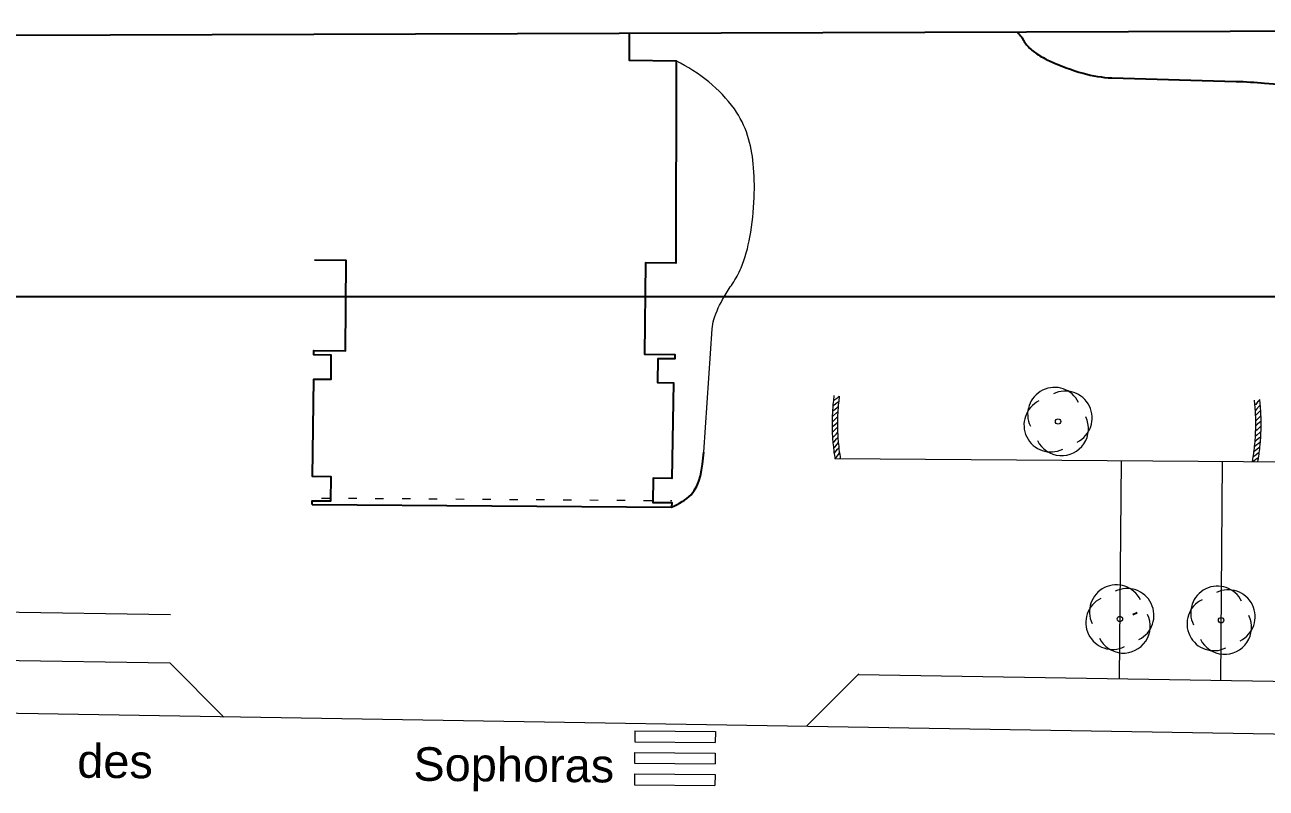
# Model space of a CAD drawing. Extents: x 996 to 1166918, y 537 to 295728.
# Drawn here: x 1091.48 to 1137.7, y 715.67 to 744.08 of the extents above; entities that cross this region are included whole.
import ezdxf

# ---------------------------------------------------------------- set-up
doc = ezdxf.new("R2010")
doc.units = 0
doc.header["$MEASUREMENT"] = 0
doc.linetypes.add('CONTINU', pattern=[0])
doc.layers.get('0').update_dxf_attribs({"linetype": 'CONTINUOUS', "lineweight": 0})
doc.layers.get('DEFPOINTS').update_dxf_attribs({"color": 6, "linetype": 'CONTINUOUS'})
for name, color, linetype in [('BATIMENT', 7, 'CONTINU'), ('CHEMIN', 254, 'CONTINUOUS'), ('RUE', 7, 'CONTINU'), ('TEXTE', 7, 'CONTINUOUS')]:
    doc.layers.add(name, color=color, linetype=linetype)
doc.layers.add('CF-TOPO-VEGETATION', color=94, linetype='CONTINUOUS', lineweight=0)
doc.layers.add('DIVERS', color=7, linetype='CONTINU', lineweight=5)
doc.layers.add('Fenêtre flottante', color=7, linetype='CONTINUOUS', plot=False)
doc.styles.get("Standard").update_dxf_attribs({"font": 'arial.ttf'})

# ---------------------------------------------------------------- blocks, each defined once
blk = doc.blocks.new('cf30arbre20')
blk.add_circle((0, 0), 0.1)
for centre, start, end in [((-0.3, 0), 90, 270), ((0, 0.3), 0, 180), ((0.3, 0), 270, 90), ((0, -0.3), 180, 0)]:
    blk.add_arc(centre, 1, start, end)

msp = doc.modelspace()

# ---------------------------------------------------------------- linework, layer by layer
for p, q in [((1132.238, 719.742), (1132.307, 727.854)), ((1136.007, 719.679), (1136.076, 727.826)), ((1050.455, 722.897), (1096.907, 722.127)), ((1056.575, 720.995), (1096.877, 720.328)), ((1120.583, 717.972), (1122.53, 719.919)), ((1122.514, 719.903), (1151.344, 719.425)), ((1046.51, 719.199), (1158.65, 717.341)), ((1114.191, 717.795), (1114.188, 717.395)), ((1114.191, 717.795), (1117.191, 717.77)), ((1117.191, 717.77), (1117.188, 717.37)), ((1114.188, 717.395), (1117.188, 717.37)), ((1114.185, 716.995), (1114.181, 716.595)), ((1114.185, 716.995), (1117.185, 716.97)), ((1117.185, 716.97), (1117.181, 716.57)), ((1114.181, 716.595), (1117.181, 716.57)), ((1114.178, 716.195), (1114.174, 715.795)), ((1114.178, 716.195), (1117.178, 716.17)), ((1117.178, 716.17), (1117.174, 715.77)), ((1114.174, 715.795), (1117.174, 715.77))]:
    msp.add_line(p, q)
for points in [[(1121.64, 727.932), (1143.614, 727.771)], [(1096.877, 720.328), (1098.892, 718.313)]]:
    msp.add_lwpolyline(points)
at = {"layer": 'BATIMENT'}
for points in [[(1113.978, 743.792), (1113.976, 742.757), (1115.726, 742.738), (1115.715, 735.201), (1114.585, 735.213), (1114.548, 731.814), (1115.677, 731.801), (1115.676, 731.641), (1115.047, 731.647), (1115.039, 730.764), (1115.625, 730.758), (1115.574, 727.193), (1114.874, 727.201), (1114.864, 726.301), (1115.564, 726.293), (1115.562, 726.121)], [(1113.978, 743.792), (1113.976, 742.757), (1115.726, 742.738), (1115.715, 735.201), (1114.585, 735.213), (1114.548, 731.814), (1115.677, 731.801), (1115.676, 731.641), (1115.047, 731.647), (1115.039, 730.764), (1115.625, 730.758), (1115.574, 727.193), (1114.874, 727.201), (1114.864, 726.301), (1115.564, 726.293), (1115.562, 726.121)], [(1102.182, 726.219), (1102.176, 726.363), (1102.876, 726.355), (1102.886, 727.255), (1102.186, 727.263), (1102.245, 730.895), (1102.885, 730.885), (1102.884, 731.786), (1102.244, 731.797), (1102.244, 731.957), (1103.414, 731.938), (1103.441, 735.302), (1102.271, 735.321)], [(1102.182, 726.219), (1102.176, 726.363), (1102.876, 726.355), (1102.886, 727.255), (1102.186, 727.263), (1102.245, 730.895), (1102.885, 730.885), (1102.884, 731.786), (1102.244, 731.797), (1102.244, 731.957), (1103.414, 731.938), (1103.441, 735.302), (1102.271, 735.321)], [(1102.182, 726.219), (1115.562, 726.121)], [(1102.182, 726.219), (1115.562, 726.121)]]:
    msp.add_lwpolyline(points, dxfattribs=at)
at = {"layer": 'CHEMIN'}
msp.add_line((1132.73, 722.125), (1132.899, 722.204), dxfattribs=at)
msp.add_spline([(1115.562, 726.121), (1116.285, 726.589), (1116.76, 728.168)], degree=3, dxfattribs=at)
at = {"layer": 'DEFPOINTS', "ltscale": 0.05}
msp.add_lwpolyline([(1019.011, 571.758), (1208.811, 571.758), (1208.811, 733.958), (1019.011, 733.958)], close=True, dxfattribs=at)
at = {"layer": 'DIVERS'}
msp.add_lwpolyline([(1116.76, 728.168), (1117.071, 732.758, -0.052068), (1117.135, 733.107, -0.061354), (1117.513, 733.948, -0.019141), (1117.827, 734.441, 0.050995), (1118.144, 735.03, 0.053611), (1118.475, 736.18, 0.034902), (1118.631, 737.65, 0.037049), (1118.6, 738.907, 0.050765), (1118.388, 739.957, 0.082107), (1117.897, 740.946, 0.061389), (1116.941, 741.955, 0.056866), (1115.726, 742.738)], format="xyb", dxfattribs=at)
for points in [[(1121.606, 730.279), (1121.6, 730.23), (1121.588, 730.133), (1121.582, 730.084), (1121.637, 730.127), (1121.749, 730.212), (1121.804, 730.253), (1121.798, 730.205), (1121.786, 730.11), (1121.781, 730.062)], [(1121.606, 730.279), (1121.6, 730.23), (1121.588, 730.133), (1121.582, 730.084), (1121.637, 730.127), (1121.749, 730.212), (1121.804, 730.253), (1121.798, 730.205), (1121.786, 730.11), (1121.781, 730.062)], [(1121.564, 729.887), (1121.559, 729.838), (1121.552, 729.739), (1121.55, 729.69), (1121.602, 729.736), (1121.709, 729.827), (1121.763, 729.87), (1121.759, 729.822), (1121.752, 729.726), (1121.749, 729.678)], [(1121.564, 729.887), (1121.559, 729.838), (1121.552, 729.739), (1121.55, 729.69), (1121.602, 729.736), (1121.709, 729.827), (1121.763, 729.87), (1121.759, 729.822), (1121.752, 729.726), (1121.749, 729.678)], [(1121.582, 730.084), (1121.577, 730.034), (1121.568, 729.936), (1121.564, 729.887), (1121.618, 729.932), (1121.726, 730.019), (1121.781, 730.062), (1121.776, 730.014), (1121.767, 729.918), (1121.763, 729.87)], [(1121.582, 730.084), (1121.577, 730.034), (1121.568, 729.936), (1121.564, 729.887), (1121.618, 729.932), (1121.726, 730.019), (1121.781, 730.062), (1121.776, 730.014), (1121.767, 729.918), (1121.763, 729.87)], [(1137.478, 729.936), (1137.475, 729.967), (1137.469, 730.028), (1137.466, 730.059), (1137.458, 730.133), (1137.441, 730.112), (1137.408, 730.072), (1137.391, 730.052), (1137.364, 730.018), (1137.307, 729.951), (1137.279, 729.918), (1137.276, 729.948), (1137.27, 730.008), (1137.267, 730.038), (1137.259, 730.11)], [(1137.478, 729.936), (1137.475, 729.967), (1137.469, 730.028), (1137.466, 730.059), (1137.458, 730.133), (1137.441, 730.112), (1137.408, 730.072), (1137.391, 730.052), (1137.364, 730.018), (1137.307, 729.951), (1137.279, 729.918), (1137.276, 729.948), (1137.27, 730.008), (1137.267, 730.038), (1137.259, 730.11)], [(1137.493, 729.739), (1137.49, 729.788), (1137.482, 729.887), (1137.478, 729.936), (1137.432, 729.882), (1137.34, 729.777), (1137.293, 729.726), (1137.29, 729.774), (1137.283, 729.87), (1137.279, 729.918)], [(1137.493, 729.739), (1137.49, 729.788), (1137.482, 729.887), (1137.478, 729.936), (1137.432, 729.882), (1137.34, 729.777), (1137.293, 729.726), (1137.29, 729.774), (1137.283, 729.87), (1137.279, 729.918)], [(1121.54, 729.493), (1121.538, 729.389), (1121.536, 729.294), (1121.56, 729.318), (1121.608, 729.364), (1121.633, 729.387), (1121.66, 729.412), (1121.713, 729.461), (1121.74, 729.486), (1121.737, 729.385), (1121.736, 729.293)], [(1121.54, 729.493), (1121.538, 729.389), (1121.536, 729.294), (1121.56, 729.318), (1121.608, 729.364), (1121.633, 729.387), (1121.66, 729.412), (1121.713, 729.461), (1121.74, 729.486), (1121.737, 729.385), (1121.736, 729.293)], [(1121.536, 729.294), (1121.536, 729.245), (1121.536, 729.146), (1121.537, 729.097), (1121.586, 729.147), (1121.686, 729.245), (1121.736, 729.293), (1121.736, 729.244), (1121.736, 729.148), (1121.737, 729.1)], [(1121.536, 729.294), (1121.536, 729.245), (1121.536, 729.146), (1121.537, 729.097), (1121.586, 729.147), (1121.686, 729.245), (1121.736, 729.293), (1121.736, 729.244), (1121.736, 729.148), (1121.737, 729.1)], [(1121.55, 729.69), (1121.547, 729.641), (1121.542, 729.542), (1121.54, 729.493), (1121.592, 729.54), (1121.696, 729.633), (1121.749, 729.678), (1121.746, 729.63), (1121.742, 729.534), (1121.74, 729.486)], [(1121.55, 729.69), (1121.547, 729.641), (1121.542, 729.542), (1121.54, 729.493), (1121.592, 729.54), (1121.696, 729.633), (1121.749, 729.678), (1121.746, 729.63), (1121.742, 729.534), (1121.74, 729.486)], [(1137.503, 729.542), (1137.501, 729.591), (1137.496, 729.689), (1137.493, 729.739), (1137.446, 729.686), (1137.352, 729.584), (1137.304, 729.534), (1137.302, 729.582), (1137.297, 729.678), (1137.293, 729.726)], [(1137.503, 729.542), (1137.501, 729.591), (1137.496, 729.689), (1137.493, 729.739), (1137.446, 729.686), (1137.352, 729.584), (1137.304, 729.534), (1137.302, 729.582), (1137.297, 729.678), (1137.293, 729.726)], [(1137.509, 729.344), (1137.508, 729.394), (1137.505, 729.492), (1137.503, 729.542), (1137.455, 729.49), (1137.358, 729.39), (1137.309, 729.341), (1137.308, 729.389), (1137.306, 729.485), (1137.304, 729.534)], [(1137.509, 729.344), (1137.508, 729.394), (1137.505, 729.492), (1137.503, 729.542), (1137.455, 729.49), (1137.358, 729.39), (1137.309, 729.341), (1137.308, 729.389), (1137.306, 729.485), (1137.304, 729.534)], [(1137.51, 729.147), (1137.51, 729.196), (1137.51, 729.295), (1137.509, 729.344), (1137.46, 729.294), (1137.36, 729.197), (1137.309, 729.149), (1137.31, 729.197), (1137.31, 729.293), (1137.309, 729.341)], [(1137.51, 729.147), (1137.51, 729.196), (1137.51, 729.295), (1137.509, 729.344), (1137.46, 729.294), (1137.36, 729.197), (1137.309, 729.149), (1137.31, 729.197), (1137.31, 729.293), (1137.309, 729.341)], [(1121.537, 729.097), (1121.537, 729.047), (1121.54, 728.949), (1121.542, 728.899), (1121.59, 728.951), (1121.687, 729.051), (1121.737, 729.1), (1121.737, 729.052), (1121.74, 728.955), (1121.742, 728.907)], [(1121.537, 729.097), (1121.537, 729.047), (1121.54, 728.949), (1121.542, 728.899), (1121.59, 728.951), (1121.687, 729.051), (1121.737, 729.1), (1121.737, 729.052), (1121.74, 728.955), (1121.742, 728.907)], [(1121.542, 728.899), (1121.544, 728.85), (1121.549, 728.751), (1121.553, 728.702), (1121.599, 728.755), (1121.694, 728.857), (1121.742, 728.907), (1121.744, 728.859), (1121.749, 728.763), (1121.752, 728.715)], [(1121.542, 728.899), (1121.544, 728.85), (1121.549, 728.751), (1121.553, 728.702), (1121.599, 728.755), (1121.694, 728.857), (1121.742, 728.907), (1121.744, 728.859), (1121.749, 728.763), (1121.752, 728.715)], [(1137.496, 728.752), (1137.499, 728.802), (1137.503, 728.9), (1137.505, 728.95), (1137.454, 728.902), (1137.349, 728.809), (1137.296, 728.764), (1137.299, 728.812), (1137.304, 728.908), (1137.305, 728.957)], [(1137.496, 728.752), (1137.499, 728.802), (1137.503, 728.9), (1137.505, 728.95), (1137.454, 728.902), (1137.349, 728.809), (1137.296, 728.764), (1137.299, 728.812), (1137.304, 728.908), (1137.305, 728.957)], [(1137.505, 728.95), (1137.507, 728.999), (1137.509, 729.098), (1137.51, 729.147), (1137.459, 729.098), (1137.357, 729.003), (1137.305, 728.957), (1137.307, 729.005), (1137.309, 729.101), (1137.309, 729.149)], [(1137.505, 728.95), (1137.507, 728.999), (1137.509, 729.098), (1137.51, 729.147), (1137.459, 729.098), (1137.357, 729.003), (1137.305, 728.957), (1137.307, 729.005), (1137.309, 729.101), (1137.309, 729.149)], [(1121.553, 728.702), (1121.556, 728.653), (1121.563, 728.555), (1121.568, 728.505), (1121.613, 728.559), (1121.705, 728.664), (1121.752, 728.715), (1121.755, 728.667), (1121.763, 728.571), (1121.767, 728.523)], [(1121.553, 728.702), (1121.556, 728.653), (1121.563, 728.555), (1121.568, 728.505), (1121.613, 728.559), (1121.705, 728.664), (1121.752, 728.715), (1121.755, 728.667), (1121.763, 728.571), (1121.767, 728.523)], [(1121.568, 728.505), (1121.572, 728.456), (1121.582, 728.358), (1121.588, 728.309), (1121.632, 728.364), (1121.721, 728.471), (1121.767, 728.523), (1121.771, 728.476), (1121.781, 728.38), (1121.787, 728.332)], [(1121.568, 728.505), (1121.572, 728.456), (1121.582, 728.358), (1121.588, 728.309), (1121.632, 728.364), (1121.721, 728.471), (1121.767, 728.523), (1121.771, 728.476), (1121.781, 728.38), (1121.787, 728.332)], [(1137.439, 728.162), (1137.446, 728.211), (1137.458, 728.309), (1137.463, 728.358), (1137.408, 728.315), (1137.297, 728.23), (1137.241, 728.189), (1137.247, 728.236), (1137.259, 728.332), (1137.264, 728.38)], [(1137.439, 728.162), (1137.446, 728.211), (1137.458, 728.309), (1137.463, 728.358), (1137.408, 728.315), (1137.297, 728.23), (1137.241, 728.189), (1137.247, 728.236), (1137.259, 728.332), (1137.264, 728.38)], [(1137.463, 728.358), (1137.473, 728.456), (1137.482, 728.555), (1137.455, 728.533), (1137.401, 728.488), (1137.374, 728.466), (1137.346, 728.444), (1137.292, 728.401), (1137.264, 728.38), (1137.267, 728.404), (1137.272, 728.452), (1137.274, 728.475), (1137.283, 728.572)], [(1137.463, 728.358), (1137.473, 728.456), (1137.482, 728.555), (1137.455, 728.533), (1137.401, 728.488), (1137.374, 728.466), (1137.346, 728.444), (1137.292, 728.401), (1137.264, 728.38), (1137.267, 728.404), (1137.272, 728.452), (1137.274, 728.475), (1137.283, 728.572)], [(1137.482, 728.555), (1137.486, 728.604), (1137.493, 728.703), (1137.496, 728.752), (1137.443, 728.706), (1137.336, 728.616), (1137.283, 728.572), (1137.287, 728.62), (1137.294, 728.716), (1137.296, 728.764)], [(1137.482, 728.555), (1137.486, 728.604), (1137.493, 728.703), (1137.496, 728.752), (1137.443, 728.706), (1137.336, 728.616), (1137.283, 728.572), (1137.287, 728.62), (1137.294, 728.716), (1137.296, 728.764)], [(1121.588, 728.309), (1121.594, 728.26), (1121.606, 728.162), (1121.613, 728.113), (1121.655, 728.169), (1121.742, 728.279), (1121.787, 728.332), (1121.792, 728.284), (1121.804, 728.189), (1121.811, 728.141)], [(1121.588, 728.309), (1121.594, 728.26), (1121.606, 728.162), (1121.613, 728.113), (1121.655, 728.169), (1121.742, 728.279), (1121.787, 728.332), (1121.792, 728.284), (1121.804, 728.189), (1121.811, 728.141)], [(1121.613, 728.113), (1121.62, 728.064), (1121.635, 727.967), (1121.64, 727.932)], [(1121.613, 728.113), (1121.62, 728.064), (1121.635, 727.967), (1121.64, 727.932)], [(1121.653, 727.932), (1121.684, 727.975), (1121.768, 728.086), (1121.811, 728.141), (1121.818, 728.093), (1121.832, 727.998), (1121.84, 727.95)], [(1121.653, 727.932), (1121.684, 727.975), (1121.768, 728.086), (1121.811, 728.141), (1121.818, 728.093), (1121.832, 727.998), (1121.84, 727.95)], [(1121.825, 727.931), (1121.84, 727.95), (1121.843, 727.93)], [(1121.825, 727.931), (1121.84, 727.95), (1121.843, 727.93)], [(1137.183, 727.818), (1137.185, 727.832), (1137.194, 727.879), (1137.198, 727.903), (1137.202, 727.927), (1137.21, 727.974), (1137.213, 727.998)], [(1137.183, 727.818), (1137.185, 727.832), (1137.194, 727.879), (1137.198, 727.903), (1137.202, 727.927), (1137.21, 727.974), (1137.213, 727.998)], [(1137.385, 727.817), (1137.39, 727.845), (1137.395, 727.869), (1137.399, 727.893), (1137.407, 727.942), (1137.411, 727.967), (1137.382, 727.946), (1137.325, 727.906), (1137.296, 727.886), (1137.267, 727.866), (1137.21, 727.827), (1137.196, 727.818)], [(1137.385, 727.817), (1137.39, 727.845), (1137.395, 727.869), (1137.399, 727.893), (1137.407, 727.942), (1137.411, 727.967), (1137.382, 727.946), (1137.325, 727.906), (1137.296, 727.886), (1137.267, 727.866), (1137.21, 727.827), (1137.196, 727.818)], [(1137.411, 727.967), (1137.418, 728.015), (1137.433, 728.113), (1137.439, 728.162), (1137.383, 728.12), (1137.27, 728.038), (1137.213, 727.998), (1137.221, 728.046), (1137.235, 728.141), (1137.241, 728.189)], [(1137.411, 727.967), (1137.418, 728.015), (1137.433, 728.113), (1137.439, 728.162), (1137.383, 728.12), (1137.27, 728.038), (1137.213, 727.998), (1137.221, 728.046), (1137.235, 728.141), (1137.241, 728.189)], [(1102.527, 726.466), (1102.839, 726.464)], [(1103.526, 726.459), (1103.838, 726.457)], [(1104.525, 726.452), (1104.838, 726.449)], [(1105.524, 726.444), (1105.837, 726.442)], [(1106.524, 726.437), (1106.836, 726.435)], [(1107.523, 726.43), (1107.835, 726.428)], [(1108.522, 726.422), (1108.834, 726.42)], [(1109.521, 726.415), (1109.833, 726.413)], [(1110.52, 726.408), (1110.833, 726.406)], [(1111.519, 726.4), (1111.832, 726.398)], [(1112.519, 726.393), (1112.831, 726.391)], [(1113.518, 726.386), (1113.83, 726.384)], [(1114.517, 726.379), (1114.829, 726.376)], [(1115.516, 726.371), (1115.564, 726.371)]]:
    msp.add_lwpolyline(points, dxfattribs=at)
at = {"layer": 'Fenêtre flottante', "ltscale": 0.05}
msp.add_lwpolyline([(996.084, 743.381), (1208.386, 744.076), (1208.955, 570.356), (996.654, 569.66)], close=True, dxfattribs=at)
at = {"layer": 'RUE'}
msp.add_lwpolyline([(1128.45, 743.792, 0.050966), (1128.585, 743.636, 0.077255), (1128.809, 743.297, 0.060575), (1129.159, 742.996, 0.043738), (1129.634, 742.734, 0.039119), (1130.886, 742.273, 0.059715), (1131.953, 742.101), (1136.576, 741.973, -0.014727), (1137.64, 741.909, -0.009507), (1138.956, 741.767, -0.056029), (1139.831, 741.564, -0.071886), (1140.53, 741.195, -0.079893), (1141.054, 740.66, -0.041252), (1141.667, 739.611, -0.05996), (1142.558, 736.974, -0.045418), (1142.691, 735.8), (1142.806, 727.777)], format="xyb", dxfattribs=at)

# ---------------------------------------------------------------- block references
at = {"layer": 'CF-TOPO-VEGETATION', "lineweight": 0, "rotation": 296.1877314899974}
for p in [(1129.948, 729.313), (1132.25, 721.964), (1136.018, 721.917)]:
    msp.add_blockref('cf30arbre20', p, dxfattribs=at)

# ---------------------------------------------------------------- texts
at = {"layer": 'TEXTE'}
msp.add_text('Rue                    des                    Sophoras', height=1.24997, rotation=359.4838, dxfattribs=at).set_placement((1080.524, 716.174))

doc.saveas('drawing.dxf')
